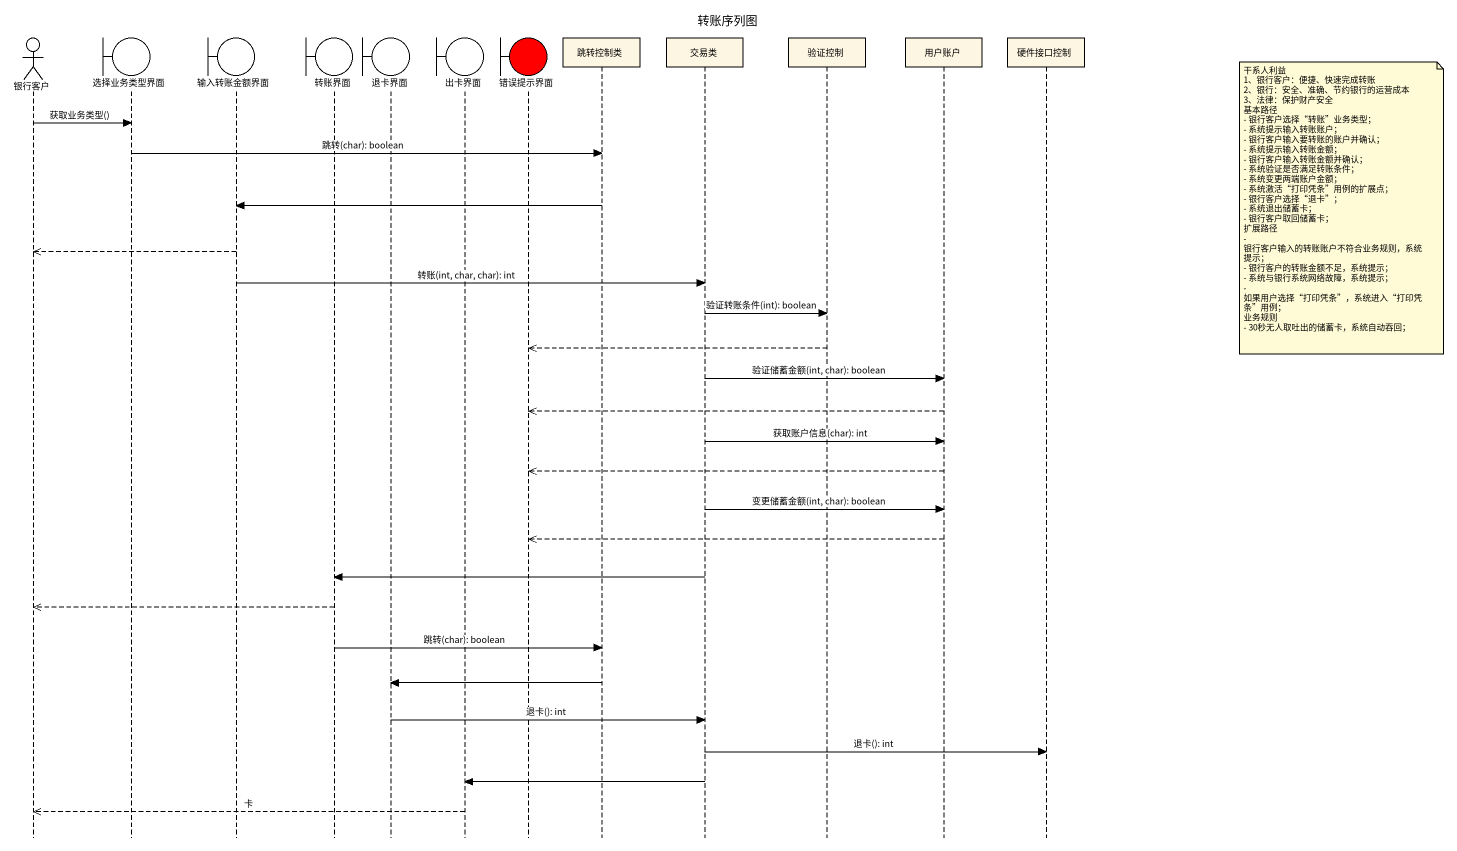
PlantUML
@startuml
title 转账序列图
hide footbox
actor 银行客户
boundary 选择业务类型界面
boundary 输入转账金额界面
boundary 转账界面
boundary 退卡界面
boundary 出卡界面
boundary 错误提示界面 #FF0000
participant 跳转控制类
participant 交易类
participant 验证控制
participant 用户账户
participant 硬件接口控制

银行客户 -> 选择业务类型界面 : 获取业务类型()
选择业务类型界面 -> 跳转控制类 : 跳转(char): boolean
跳转控制类 -> 输入转账金额界面
note right of 硬件接口控制
  干系人利益
  1、银行客户：便捷、快速完成转账
  2、银行：安全、准确、节约银行的运营成本
  3、法律：保护财产安全
  基本路径
  - 银行客户选择“转账”业务类型；
  - 系统提示输入转账账户；
  - 银行客户输入要转账的账户并确认；
  - 系统提示输入转账金额；
  - 银行客户输入转账金额并确认；
  - 系统验证是否满足转账条件；
  - 系统变更两端账户金额；
  - 系统激活“打印凭条”用例的扩展点；
  - 银行客户选择“退卡”；
  - 系统退出储蓄卡；
  - 银行客户取回储蓄卡；
  扩展路径
  - 银行客户输入的转账账户不符合业务规则，系统提示；
  - 银行客户的转账金额不足，系统提示；
  - 系统与银行系统网络故障，系统提示；
  - 如果用户选择“打印凭条”，系统进入“打印凭条”用例；
  业务规则
  - 30秒无人取吐出的储蓄卡，系统自动吞回；
end note
输入转账金额界面 -->> 银行客户
输入转账金额界面 -> 交易类 : 转账(int, char, char): int
交易类 -> 验证控制 : 验证转账条件(int): boolean
验证控制 -->> 错误提示界面
交易类 -> 用户账户 : 验证储蓄金额(int, char): boolean
用户账户 -->> 错误提示界面
交易类 -> 用户账户 : 获取账户信息(char): int
用户账户 -->> 错误提示界面
交易类 -> 用户账户 : 变更储蓄金额(int, char): boolean
用户账户 -->> 错误提示界面
交易类 -> 转账界面
转账界面 -->> 银行客户
转账界面 -> 跳转控制类 : 跳转(char): boolean
跳转控制类 -> 退卡界面
退卡界面 -> 交易类 : 退卡(): int
交易类 -> 硬件接口控制 : 退卡(): int
交易类 -> 出卡界面
出卡界面 -->> 银行客户 : 卡
@enduml
